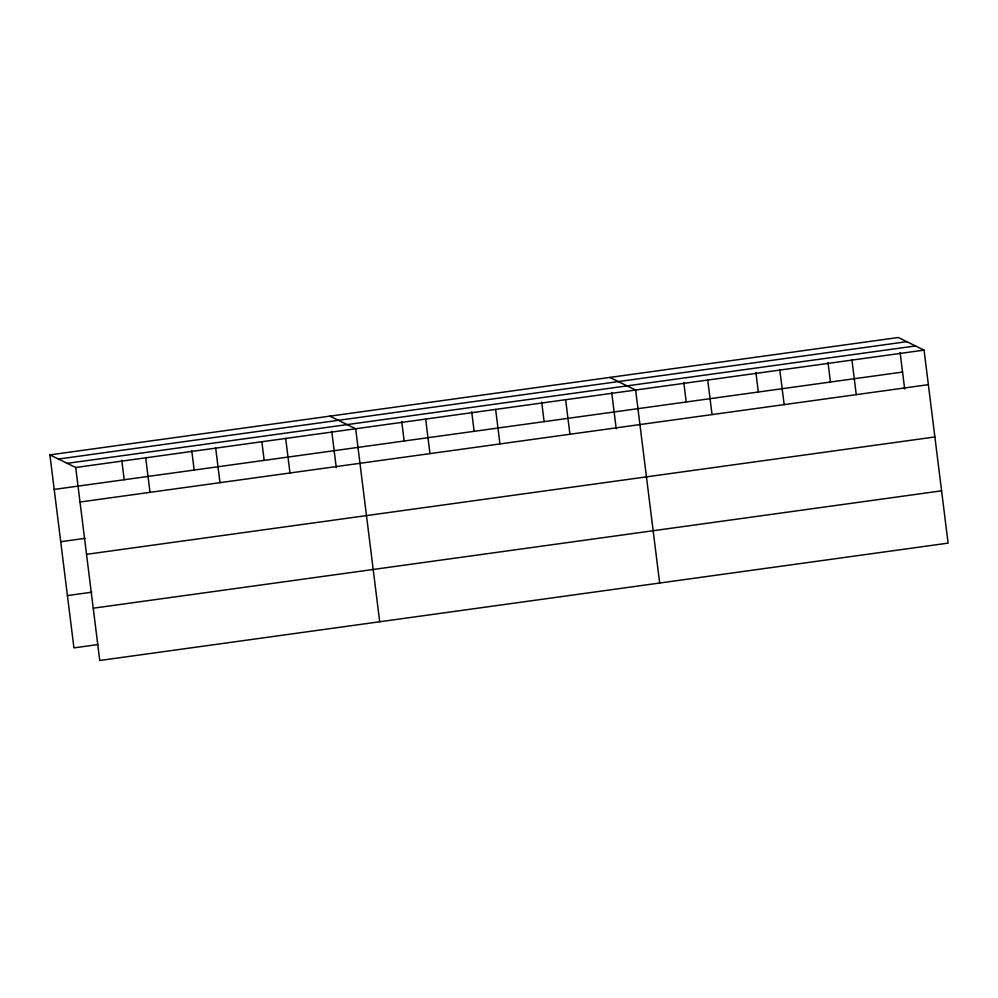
<?xml version="1.0" encoding="UTF-8"?>
<svg xmlns="http://www.w3.org/2000/svg" width="998" height="998" viewBox="0 0 998 998"><rect width="100%" height="100%" fill="white"/><g stroke="black" fill="none" stroke-linecap="round" stroke-linejoin="round"><path stroke-width="1.5" d="M49.9 454.876L898.25 337.511L924.061 350.123L948.1 543.124L99.75 660.489L75.711 467.501L49.9 454.876L73.939 647.877L98.278 644.508M58.42 459.043L906.77 341.678M67.19 463.334L915.54 345.957M75.711 467.501L924.061 350.123M54.204 489.419L902.554 372.054M80.015 502.031L928.365 384.667M60.716 541.714L85.055 538.346M86.527 554.327L934.876 436.962M67.427 595.581L91.766 592.213M93.238 608.206L941.588 490.829M609.815 377.419L635.626 390.031L659.666 583.019M329.851 416.154L355.662 428.766L379.702 621.754M900.121 352.531L904.662 388.971M851.955 360.103L856.259 394.647M828.016 362.511L830.448 382.034M779.837 370.083L784.141 404.614M755.898 372.479L758.33 392.002M707.732 380.051L712.036 414.594M683.792 382.459L686.225 401.982M611.687 392.439L616.228 428.878M565.629 399.711L569.933 434.255M541.689 402.119L544.122 421.643M495.644 409.392L499.948 443.935M471.705 411.8L474.137 431.323M425.659 419.085L429.951 453.616M401.72 421.48L404.153 441.004M331.723 431.161L336.264 467.613M285.678 438.446L289.981 472.99M261.925 442.351L264.171 460.377M215.693 448.127L219.984 482.67M191.753 450.535L194.186 470.058M145.696 457.808L149.999 492.351M121.756 460.215L124.189 479.739"/></g></svg>
